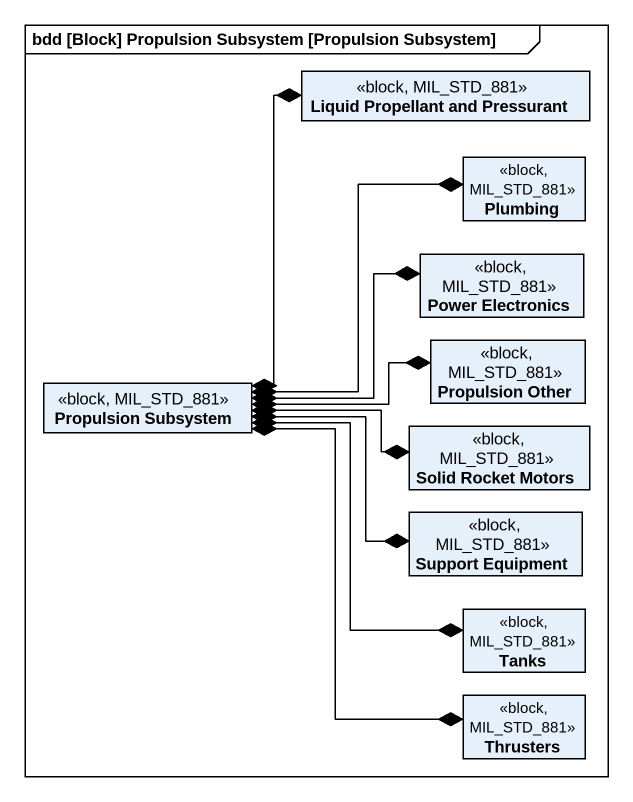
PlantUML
@startuml
mainframe bdd [Block] Propulsion Subsystem [Propulsion Subsystem]
hide circle
hide empty members
class "Liquid Propellant and Pressurant" as Liquid_Propellant_and <<block, MIL_STD_881>>
class Plumbing <<block, MIL_STD_881>>
class "Power Electronics" as Power_Electronics <<block, MIL_STD_881>>
class "Propulsion Other" as Propulsion_Other <<block, MIL_STD_881>>
class "Propulsion Subsystem" as Propulsion_Subsystem <<block, MIL_STD_881>>
class "Solid Rocket Motors" as Solid_Rocket_Motors <<block, MIL_STD_881>>
class "Support Equipment" as Support_Equipment <<block, MIL_STD_881>>
class Tanks <<block, MIL_STD_881>>
class Thrusters <<block, MIL_STD_881>>
Propulsion_Subsystem *-up-* Liquid_Propellant_and
Propulsion_Subsystem *-right-* Plumbing
Propulsion_Subsystem *-right-* Power_Electronics
Propulsion_Subsystem *-right-* Propulsion_Other
Propulsion_Subsystem *-right-* Solid_Rocket_Motors
Propulsion_Subsystem *-right-* Support_Equipment
Propulsion_Subsystem *--* Tanks
Propulsion_Subsystem *--* Thrusters
@enduml
